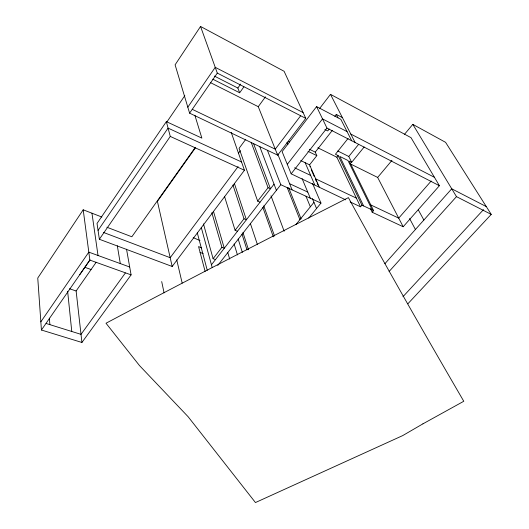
<?xml version="1.0" encoding="UTF-8"?>
<svg xmlns="http://www.w3.org/2000/svg" width="529" height="529" viewBox="0 0 529 529"><rect width="100%" height="100%" fill="white"/><g stroke="black" fill="none" stroke-linecap="round" stroke-linejoin="round"><path stroke-width="0.79" d="M200.551 26.45L175.099 64.829L189.607 113.16L277.652 155.142L305.769 118.37L284.113 71.289L200.551 26.45L217.307 73.095L305.769 118.37M101.846 217.029L83.198 209.801L37.757 278.042L41.427 330.017L81.922 342.468L131.093 274.875L126.53 249.199M194.851 115.236L201.866 138.115L166.357 121.63L97.032 223.456L99.366 239.267L172.176 266.471L244.438 170.252L231.199 132.336M166.814 122.073L184.819 95.637M98.057 230.386L168.07 128.111L241.541 161.967M187.815 107.189L215.23 67.322L303.097 112.565M40.845 321.83L88.812 252.141L129.691 267M99.366 239.267L170.272 136.422L166.357 121.63M189.607 113.16L217.307 73.095M79.767 274.597L89.897 259.977M41.427 330.017L89.87 260.089L83.198 209.801M81.922 342.468L76.123 290.983L96.185 262.239M195.168 147.551L131.84 236.774L106.871 227.219M195.452 147.783L157.411 201.364L172.176 266.471M243.909 86.822L239.663 92.78L237.852 88.032L240.662 84.078M125.353 273.004L81.01 334.361L46.116 323.47M277.652 155.142L258.264 106.686L265.446 96.853M245.773 139.286L239.088 148.345L257.676 201.126L260.056 202.171M238.434 153.331L240.371 150.712M238.096 166.589L170.186 257.709L103.426 232.423M300.611 115.838L275.265 149.171L192.258 109.324M351.732 140.774L340.828 119.303L316.587 106.6L282.102 151.625L291.162 173.823L345.688 199.85M319.41 108.762L330.493 94.347L411.013 137.659L439.401 185.712L403.177 226.756L372.198 212.255L370.432 208.644M215.462 259.607L213.094 258.688L221.916 247.301L211.851 212.698M237.468 231.259L235.101 230.28L244.008 218.775L232.945 185.024M257.676 201.126L268.064 187.709L251.209 142.321M287.293 164.347L322.525 118.906L347.077 131.609M211.448 264.778L274.048 184.158M217.763 265.419L280.806 184.707L267.416 150.309M334.817 116.261L336.272 114.396L342.389 117.61M291.162 173.823L326.948 128.071L316.587 106.6M329.203 129.056L327.735 130.928L324.852 129.46M319.252 186.975L309.577 164.83L316.825 155.645L315.238 152.127L332.331 130.398M309.948 166.688L310.232 166.324M348.095 138.433L335.432 154.256L338.163 155.612L361.935 205.133L373.6 210.615L372.198 212.255M361.935 205.133L360.533 206.799L336.867 157.225L338.163 155.612M364.17 146.989L351.673 162.33L348.79 156.491L358.583 144.397M295.823 224.699L313.955 202.349M308.738 218.08L320.977 203.09L312.553 183.523M404.506 134.32L412.812 124.355L445.583 142.334L491.243 214.404L407.872 303.785M403.177 226.756L377.653 177.433L391.949 160.386M431.181 181.017L398.714 218.133L370.895 204.981M384.887 263.713L451.733 188.793L486.303 206.601M389.093 271.516L456.474 196.636L412.812 124.355M402.959 296.709L483.506 209.623M69.497 288.748L76.123 290.983M84.819 267.304L91.1 269.526M89.87 260.089L131.093 274.875M221.916 247.301L224.283 248.246L213.445 211.289M244.008 218.775L246.382 219.78L234.459 183.689M200.094 252.346L203.11 253.636M201.589 247.876L198.573 246.574L205.12 271.437M193.178 237.62L199.955 240.576M268.064 187.709L270.451 188.787L253.484 143.405M170.272 136.422L244.438 170.252M280.806 184.707L320.977 203.09M289.608 183.708L307.752 192.073M350.138 201.933L360.533 206.799M315.892 178.967L356.394 198.124M294.593 167.805L310.649 175.41M300.697 160.558L309.577 164.83M288.153 141.276L289.588 141.984M308.01 151.327L316.825 155.645M309.379 149.251L315.238 152.127M317.797 147.776L336.867 157.225M350.178 163.818L377.653 177.433M351.673 162.33L349.299 161.153L373.6 210.615M337.78 150.983L348.79 156.491M210.423 82.61L258.264 106.686M212.81 79.185L239.663 92.78M214.338 76.064L237.852 88.032M326.948 128.071L439.401 185.712M456.474 196.636L491.243 214.404M350.8 134.055L434.428 177.308M418.333 209.914L423.868 220.031M409.631 218.596L415.417 229.5M330.493 94.347L355.124 142.513M336.272 114.396L338.005 117.828M372.211 209.96L347.97 160.492L339.77 156.412L363.621 205.926M311.25 169.67L314.18 176.382M315.469 179.351L316.421 181.526M317.056 182.981L318.008 185.163M305.154 162.707L314.735 184.859M312.368 198.58L316.554 208.505M286.943 142.48L287.888 144.734M302.079 178.551L310.331 198.216M305.954 196.226L310.344 206.806M277.679 153.939L292.081 189.871M288.689 187.722L301.107 218.946M287.234 187.683L299.897 219.674M259.746 146.586L276.402 190.341M271.007 195.836L284.152 231.233M263.759 205.847L274.558 236.033M262.853 207.408L273.328 236.833M250.349 223.41L257.392 244.504M242.95 232.489L248.498 249.767M241.971 234.129L246.997 249.847M238.162 239.009L242.355 252.399M224.627 196.788L235.101 230.28M234.116 243.981L237.461 254.918M227.827 252.73L229.698 259.058M203.467 223.866L213.094 258.688M201.278 227.49L212.228 267.654M197.291 232.839L207.262 270.312M176.746 259.904L182.174 283.108M161.695 281.573L164.083 292.881M117.319 245.76L120.301 263.587M91.967 213.2L98.017 255.487M67.633 291.281L71.772 331.478M49.362 318.174L49.878 324.647M422.929 423.841L402.662 435.618L255.454 502.55L188.099 416.693L139.471 365.539L106.005 323.232C186.413 280.628 267.284 238.877 348.399 197.628C385.753 266.127 424.529 333.832 463.774 401.266L422.929 423.841"/></g></svg>
